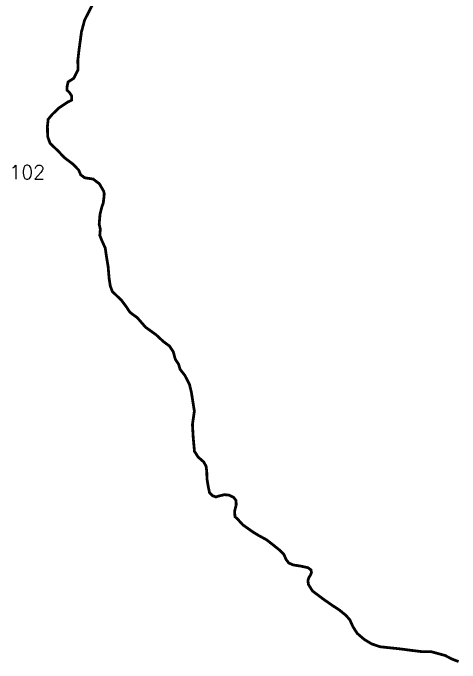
# Model space of a CAD drawing. Header units: metres. Extents: x 302194 to 304542, y 1940173 to 1944859.
# Drawn here: x 302194 to 303806, y 1940173 to 1942516 of the extents above; entities that cross this region are included whole.
import ezdxf

# ---------------------------------------------------------------- set-up
doc = ezdxf.new("R2010")
doc.units = ezdxf.units.M
doc.layers.add('UNPROTECTED', color=10, linetype='Continuous')
doc.styles.get("Standard").update_dxf_attribs({"font": 'simplex.shx'})

msp = doc.modelspace()

# ---------------------------------------------------------------- linework, layer by layer
at = {"layer": 'UNPROTECTED', "const_width": 10, "flags": 128}
msp.add_lwpolyline([(302479.7, 1942543.5), (302452.7, 1942490.7), (302441.3, 1942448.3), (302432.2, 1942380.7), (302428, 1942343.9), (302429.1, 1942311.8), (302413.6, 1942281.1), (302393, 1942267.4), (302389.6, 1942251.8), (302389.2, 1942238.1), (302398, 1942229.8), (302405.6, 1942217.6), (302405.6, 1942201.7), (302391.5, 1942194.9), (302361.1, 1942174.7), (302336, 1942150.8), (302321.2, 1942133), (302318.5, 1942107.3), (302319.3, 1942070.9), (302328, 1942046.6), (302357.3, 1942018.5), (302380.1, 1941994.5), (302410.9, 1941971.2), (302431.4, 1941949.9), (302438.6, 1941932.8), (302453.1, 1941922.2), (302483.5, 1941917.6), (302505.9, 1941900.5), (302521.1, 1941874.3), (302523.4, 1941864.7), (302522.2, 1941851), (302519.9, 1941831.3), (302514.6, 1941816.8), (302508.2, 1941790.6), (302505.1, 1941754.9), (302509.3, 1941736.7), (302507.4, 1941714.7), (302514.6, 1941696.4), (302527.1, 1941668.7), (302530.6, 1941643.5), (302537.4, 1941602.1), (302541.2, 1941557.7), (302545.4, 1941531.7), (302552.6, 1941512.4), (302562.5, 1941502.9), (302585.5, 1941480.7), (302604.7, 1941455), (302616.4, 1941437.2), (302642.7, 1941417.8), (302672.4, 1941383.7), (302710, 1941356.7), (302737, 1941331.7), (302758.3, 1941316.1), (302772.3, 1941295.2), (302779.6, 1941268.3), (302791.3, 1941250.8), (302797, 1941231.8), (302814.1, 1941210.1), (302830.8, 1941177.5), (302837.7, 1941149), (302848.4, 1941081.1), (302841.5, 1941033.4), (302844.2, 1940987.1), (302848.8, 1940936.3), (302861.9, 1940915.9), (302882, 1940898.1), (302890.7, 1940882.7), (302893.1, 1940862.9), (302893.9, 1940837), (302898.5, 1940808.5), (302903.3, 1940786.6), (302913.2, 1940776.7), (302926, 1940771.9), (302938.3, 1940775.7), (302957.1, 1940780.1), (302972.8, 1940778.6), (302989.9, 1940770.7), (302998.6, 1940759.1), (302999.3, 1940744), (302993.5, 1940720.6), (302994.8, 1940700.8), (303004.2, 1940692.2), (303023.2, 1940671.4), (303059.7, 1940645.5), (303079.3, 1940633.6), (303108.5, 1940617.7), (303133.3, 1940598.4), (303157.2, 1940579.1), (303171, 1940564.9), (303179.9, 1940545.3), (303188.9, 1940533.8), (303204.9, 1940526.9), (303232.1, 1940522.6), (303257, 1940517.3), (303268.6, 1940509.5), (303270.8, 1940499.4), (303266.9, 1940490.2), (303260.9, 1940480.3), (303258, 1940470.5), (303259.7, 1940456.5), (303274.4, 1940433), (303312.3, 1940404.5), (303343.7, 1940382.6), (303373, 1940363.1), (303395.2, 1940345), (303408.9, 1940329.3), (303420.8, 1940303.3), (303435.5, 1940280.4), (303461.3, 1940258.2), (303487.6, 1940242.4), (303518.5, 1940232), (303588.8, 1940224.5), (303633.2, 1940218.7), (303669.8, 1940214.3), (303700.9, 1940214.6), (303752.1, 1940200.8), (303777.2, 1940187.8), (303801.3, 1940178.5)], dxfattribs=at)

# ---------------------------------------------------------------- texts
at = {"insert": (302181.5, 1941967.5), "char_height": 50, "attachment_point": 1}
msp.add_mtext_dynamic_manual_height_columns('102', width=70.183, gutter_width=1, heights=[0], dxfattribs=at)

doc.saveas('drawing.dxf')
